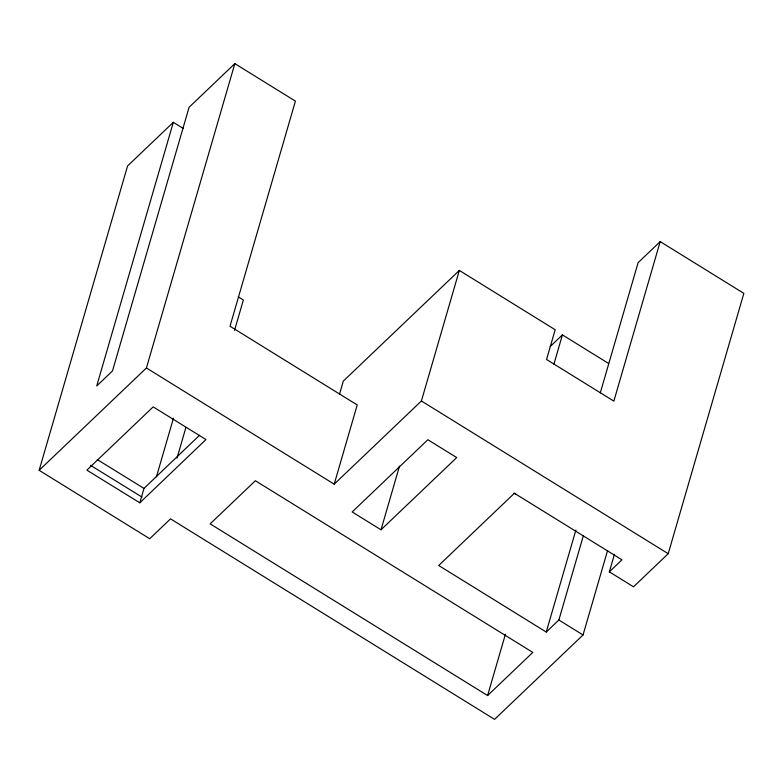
<?xml version="1.0" encoding="UTF-8"?>
<svg xmlns="http://www.w3.org/2000/svg" width="783" height="783" viewBox="0 0 783 783"><rect width="100%" height="100%" fill="white"/><g stroke="black" fill="none" stroke-linecap="round" stroke-linejoin="round"><path stroke-width="1.17" d="M607.598 550.459L583.041 634.964L494.572 719.371L170.537 518.865L149.719 538.724L39.15 470.309L127.57 165.967L173.317 122.324L183.437 128.588M173.317 122.324L96.72 385.97L112.488 370.927L189.085 107.281L234.841 63.629L295.416 101.115L230.006 326.237L357.224 404.948L334.204 484.168L146.421 367.971L234.841 63.629M139.814 502.813L205.958 439.537L153.184 406.876L86.874 470.143L139.814 502.813L143.994 488.406L199.557 435.26M156.404 476.906L173.454 418.21M177.007 458.114L185.855 427.635M234.528 330.397L243.356 299.997L238.267 296.845M339.577 393.947L343.306 381.106L459.327 270.429L555.186 329.741L546.544 359.475L613.852 401.131L660.196 241.595L743.85 293.361L668.212 553.708L633.516 586.81L609.34 571.854L614.449 554.247M381.008 529.788L456.714 457.566L427.87 439.723L352.164 511.945L381.008 529.788L399.506 466.13M334.204 484.168L421.401 400.984L459.327 270.429M553.894 364.212L562.419 334.879L608.557 363.439M487.603 695.549L532.822 652.415L255.375 480.733L210.157 523.866L487.603 695.549L505.426 634.21M600.287 392.87L638.116 262.657L660.196 241.595M609.34 571.854L621.956 559.816L514.402 493.261L438.705 565.492L546.25 632.038L575.896 530.013M546.25 632.038L558.866 619.999L583.423 535.503M39.15 470.309L146.421 367.971M550.253 346.478L562.419 334.879M97.288 459.582L143.994 488.406M90.564 465.347L142.036 497.107M421.401 400.984L668.212 553.708M514 493.133L516.066 494.416M558.866 619.999L583.041 634.964"/></g></svg>
